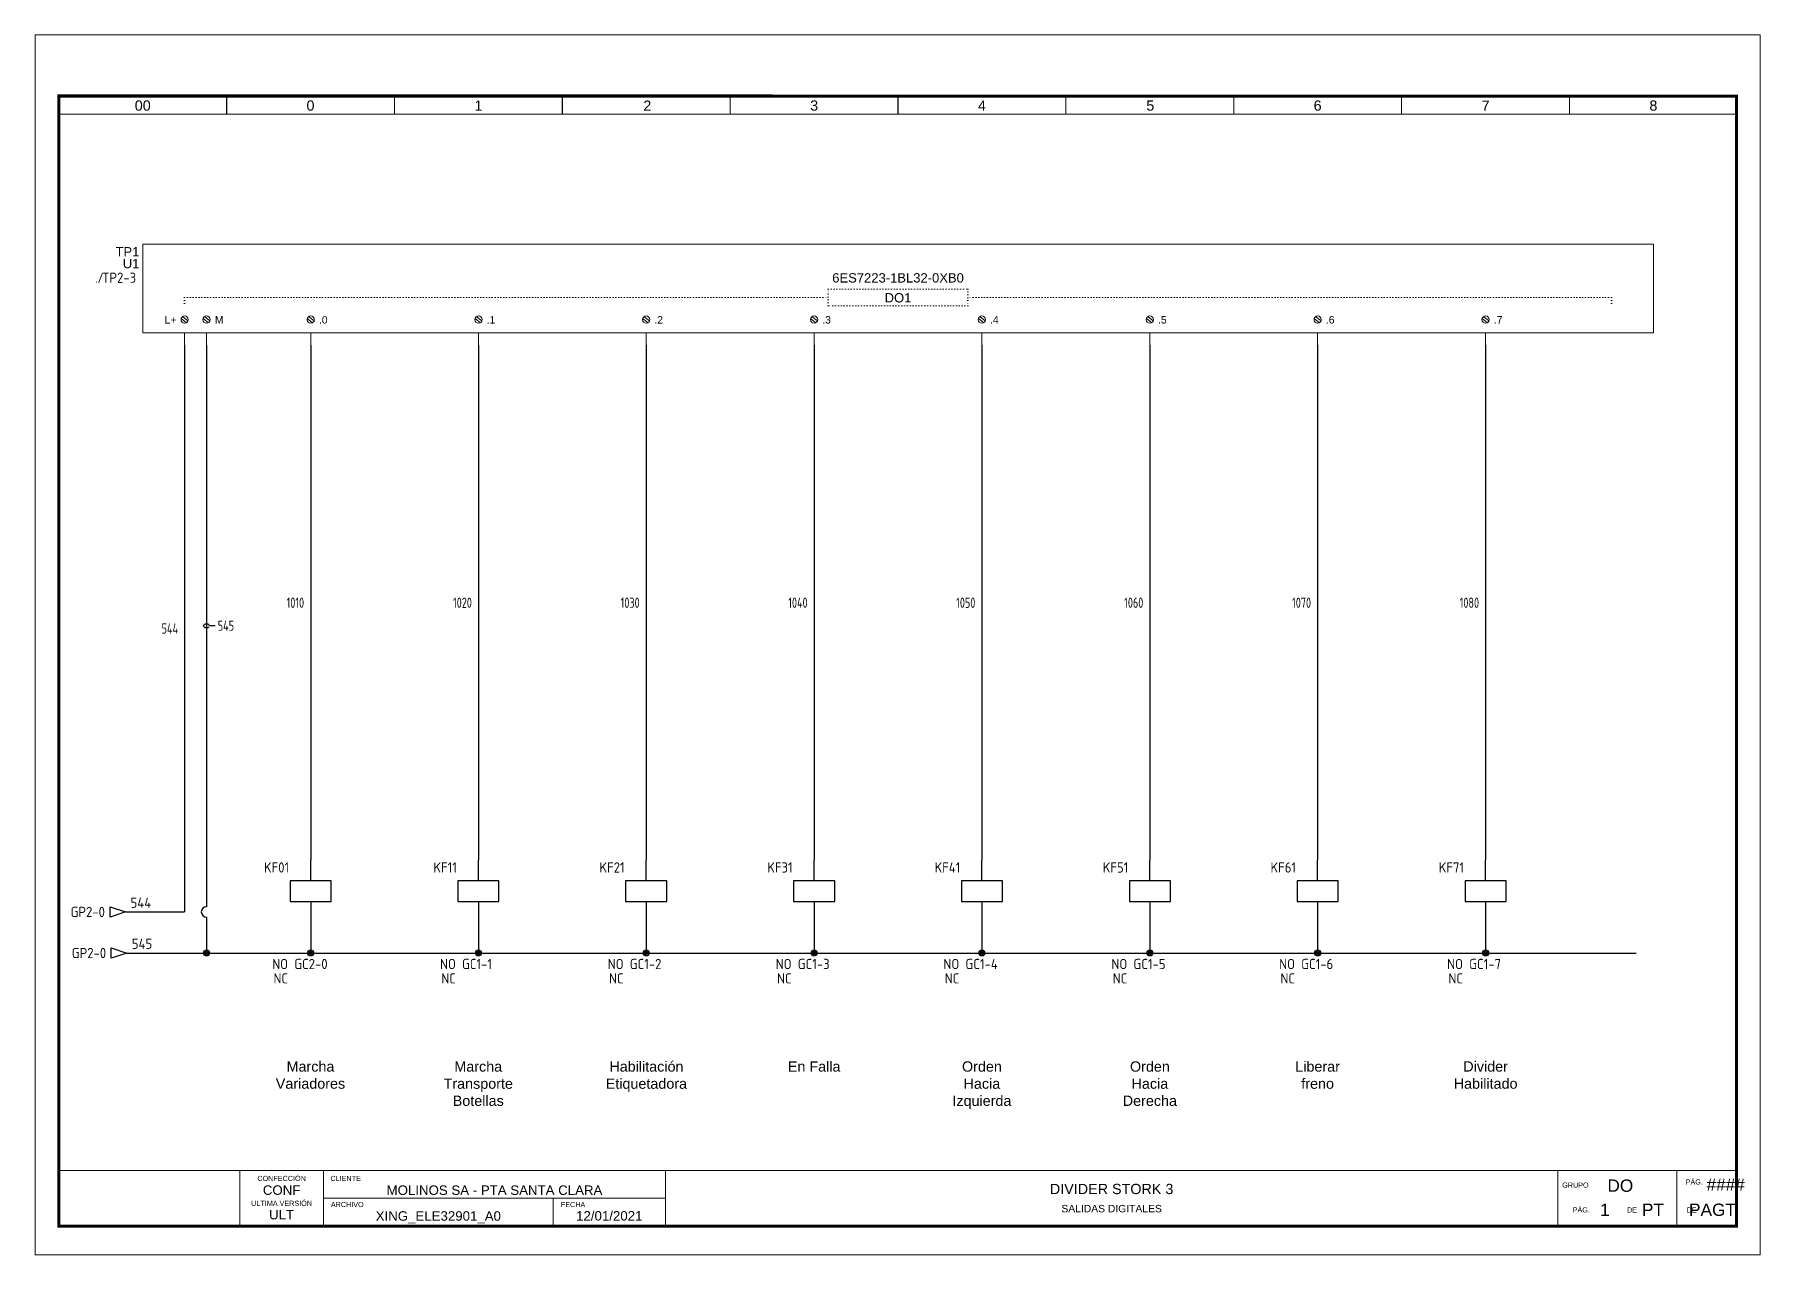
# Model space of a CAD drawing. Header units: millimetres. Extents: x 0 to 420, y 0 to 297.
import ezdxf
from ezdxf.enums import TextEntityAlignment as Align

# ---------------------------------------------------------------- set-up
doc = ezdxf.new("R2010")
doc.units = ezdxf.units.MM
doc.linetypes.add('ACAD_ISO07W100', pattern=[3, 0, -3])
doc.layers.add('eProC - L2', color=41, linetype='Continuous', lineweight=20)
for name, color, linetype in [('MISC', 7, 'Continuous'), ('RED_15', 20, 'Continuous'), ('SYMS', 7, 'Continuous'), ('TAGS', 150, 'Continuous'), ('WHT_15', 7, 'Continuous'), ('WIREFIXED', 7, 'Continuous'), ('WIRENO', 72, 'Continuous'), ('WIREREF_DEST', 52, 'Continuous'), ('XREF', 7, 'Continuous')]:
    doc.layers.add(name, color=color, linetype=linetype)
doc.styles.get("Standard").update_dxf_attribs({"font": 'arial.ttf'})
doc.styles.add('WD_IEC', font='ISOCP2.shx', dxfattribs={"width": 0.9, "height": 4})
picture_1 = doc.add_image_def('image1.jpg', size_in_pixel=(564, 174))

# ---------------------------------------------------------------- blocks, each defined once
blk = doc.blocks.new('WDDOT')
for radius in [0.72, 0.449, 0.223]:
    blk.add_circle((0, 0), radius)
blk = doc.blocks.new('DQ32HFSiemenes')
at = {"layer": 'eProC - L2', "color": 0}
for p, q in [((0, 0), (408.5, -0.05)), ((0, -257.12), (0, 0)), ((408.48, 0), (408.48, -257.11)), ((388.31, -31.6), (20.45, -31.6)), ((20.45, -53.25), (20.45, -31.6)), ((388.31, -31.6), (388.31, -53.25)), ((31.12, -50.75), (29.81, -49.71)), ((30.13, -49.28), (31.46, -50.33)), ((36.45, -50.75), (35.14, -49.71)), ((35.46, -49.28), (36.79, -50.33)), ((61.81, -50.75), (60.51, -49.71)), ((60.83, -49.28), (62.16, -50.33)), ((102.66, -50.75), (101.35, -49.71)), ((101.67, -49.28), (103.01, -50.33)), ((143.48, -50.75), (142.17, -49.71)), ((142.49, -49.28), (143.83, -50.33)), ((184.37, -50.75), (183.07, -49.71)), ((183.39, -49.28), (184.72, -50.33)), ((225.22, -50.75), (223.91, -49.71)), ((224.23, -49.28), (225.57, -50.33)), ((266.11, -50.75), (264.81, -49.71)), ((265.13, -49.28), (266.46, -50.33)), ((306.99, -50.75), (305.68, -49.71)), ((306, -49.28), (307.33, -50.33)), ((347.88, -50.75), (346.57, -49.71)), ((346.89, -49.28), (348.23, -50.33)), ((20.45, -53.25), (388.31, -53.25)), ((30.65, -53.25), (30.65, -56.21)), ((35.98, -53.25), (35.98, -56.21)), ((61.34, -53.25), (61.34, -56.21)), ((102.19, -53.25), (102.19, -56.21)), ((143.03, -53.25), (143.03, -56.21)), ((183.93, -53.25), (183.93, -56.21)), ((224.77, -53.25), (224.77, -56.21)), ((265.67, -53.25), (265.67, -56.21)), ((306.51, -53.25), (306.51, -56.21)), ((347.41, -53.25), (347.41, -56.21)), ((408.47, -257.11), (0, -257.12))]:
    blk.add_line(p, q, dxfattribs=at)
at = {"layer": 'eProC - L2', "color": 0, "linetype": 'ACAD_ISO07W100', "ltscale": 0.2}
for p, q in [((30.65, -46.05), (30.65, -44.59)), ((30.65, -44.59), (187.36, -44.59)), ((187.36, -42.57), (221.35, -42.57)), ((187.36, -46.61), (187.36, -42.57)), ((221.35, -42.57), (221.35, -46.61)), ((378.03, -44.59), (221.35, -44.59)), ((378.03, -46.05), (378.03, -44.59)), ((221.35, -46.61), (187.36, -46.61))]:
    blk.add_line(p, q, dxfattribs=at)
at = {"layer": 'eProC - L2', "color": 0}
for centre in [(30.65, -50), (35.98, -50), (61.34, -50), (102.19, -50), (143.01, -50), (183.9, -50), (224.75, -50), (265.64, -50), (306.51, -50), (347.41, -50)]:
    blk.add_circle(centre, 0.885, dxfattribs=at)
for s, height, p in [('L+', 1.814, (25.76, -50.95)), ('M', 1.81, (38.01, -50.95)), ('.0', 1.814, (63.34, -50.96)), ('.1', 1.814, (104.18, -50.96)), ('.2', 1.814, (145, -50.96)), ('.3', 1.814, (185.9, -50.96)), ('.4', 1.814, (226.74, -50.95)), ('.5', 1.814, (267.64, -50.95)), ('.6', 1.814, (308.51, -50.96)), ('.7', 1.814, (349.41, -50.95))]:
    blk.add_text(s, height=height, dxfattribs=at).set_placement(p)
for tag, p in [('GRUPO', (19.64, -34.63)), ('MODULO', (19.64, -37.49))]:
    blk.add_attdef(tag, text='', height=2.27, dxfattribs=at).set_placement(p, align=Align.RIGHT)
for tag, p in [('MODELO', (204.35, -40.97)), ('BYTE', (204.35, -45.83))]:
    blk.add_attdef(tag, text='', height=2.27, dxfattribs=at).set_placement(p, align=Align.CENTER)
blk = doc.blocks.new('HA2D1_REF')
at = {"insert": (0.12, 1.25), "char_height": 2.5, "attachment_point": 1, "style": 'WD_IEC'}
blk.add_mtext_dynamic_manual_height_columns('./', width=3.6033, gutter_width=12.5, heights=[0], dxfattribs=at)
at = {"style": 'WD_IEC', "flags": 8}
blk.add_attdef('SIGCODE', (0, 3), '', height=2.5, dxfattribs=at)
at = {"style": 'WD_IEC'}
blk.add_attdef('XREF', text='', height=2.5, dxfattribs=at).set_placement((1.82, 0), align=Align.MIDDLE_LEFT)
blk.add_attdef('DESC1', text='', height=2.5, dxfattribs=at).set_placement((4.5, -4.19), align=Align.MIDDLE_CENTER)
blk = doc.blocks.new('VCR1')
for p, q in [((0, 2.5), (0, 7.5)), ((0, -2.5), (0, -7.5))]:
    blk.add_line(p, q)
blk.add_lwpolyline([(-5, 2.5), (-5, -2.5), (5, -2.5), (5, 2.5)], close=True)
at = {"style": 'WD_IEC'}
for tag, p in [('INST', (-5.25, 11.5)), ('LOC', (-5.25, 8)), ('TAG1', (-5.25, 4.5)), ('DESC2', (-5.25, -10.35)), ('DESC1', (-5.25, -6.85)), ('DESC3', (-5.25, -13.85))]:
    blk.add_attdef(tag, text='', height=2.5, dxfattribs=at).set_placement(p, align=Align.RIGHT)
blk.add_attdef('TERM01', text='', height=2, rotation=90, dxfattribs=at).set_placement((-1, 7.5), align=Align.RIGHT)
at = {"style": 'WD_IEC', "flags": 1}
for tag, p, height in [('X2TERM01', (0, 7.5), 0.32), ('X4LINK', (-5, 0), 0.32), ('X1LINK', (5, 0), 0.32), ('ASSYCODE', (1, -4), 1), ('X8TERM02', (0, -7.5), 0.32), ('FAMILY', (1, -5.5), 1), ('CATDESC', (1, -7), 1)]:
    blk.add_attdef(tag, p, '', height=height, dxfattribs=at)
at = {"style": 'WD_IEC', "flags": 9}
for tag, p in [('MFG', (-6, 1)), ('CAT', (-6, -1.5))]:
    blk.add_attdef(tag, text='', height=1.5, dxfattribs=at).set_placement(p, align=Align.RIGHT)
at = {"style": 'WD_IEC'}
blk.add_attdef('TERM02', (-1, -7.5), '', height=2, rotation=90, dxfattribs=at)
at = {"lineweight": 9, "style": 'WD_IEC'}
for tag, p in [('NO', (-5.5, -16.5)), ('NC', (-5.5, -20))]:
    blk.add_attdef(tag, text='', height=2.5, dxfattribs=at).set_placement(p, align=Align.TOP_RIGHT)
for tag, p in [('XREFNO', (-4, -16.5)), ('XREFNC', (-4, -20))]:
    blk.add_attdef(tag, text='', height=2.5, dxfattribs=at).set_placement(p, align=Align.TOP_LEFT)
blk = doc.blocks.new('HA1D3')
blk.add_lwpolyline([(0, 0), (-3.75, -1.25), (-3.75, 1.25)], close=True)
at = {"style": 'WD_IEC'}
blk.add_attdef('XREF', text='', height=2.5, dxfattribs=at).set_placement((-5, 0), align=Align.MIDDLE_RIGHT)
at = {"style": 'WD_IEC', "flags": 1}
blk.add_attdef('SIGCODE', text='', height=1, dxfattribs=at).set_placement((-2.5, 1.8), align=Align.RIGHT)
at = {"style": 'WD_IEC'}
for tag, p, height, flags in [('X1TERM01', (0, 0), 0.32, 1), ('WIRENO', (1.25, 1), 2.5, 8)]:
    blk.add_attdef(tag, p, '', height=height, dxfattribs=dict(at, flags=flags))
blk.add_attdef('DESC1', text='', height=2.5, dxfattribs=at).set_placement((1.25, -1), align=Align.TOP_LEFT)
blk = doc.blocks.new('WD_WNV')
at = {"linetype": 'Continuous', "style": 'WD_IEC', "width": 0.8}
blk.add_attdef('WIRENO', text='', height=2.5, dxfattribs=at).set_placement((-1.6, 0), align=Align.MIDDLE_RIGHT)
at = {"style": 'WD_IEC', "flags": 1}
for tag, p in [('W08USER', (-1, 0.375)), ('W04USER', (-1, 0.875)), ('W05USER', (-1, 0.75)), ('W09USER', (-1, 0.25)), ('W03USER', (-1, 1)), ('W06USER', (-1, 0.625)), ('W07USER', (-1, 0.5)), ('W02USER', (-1, 1.125)), ('W01USER', (-1, 1.25)), ('W10USER', (-1, 0.125))]:
    blk.add_attdef(tag, text='', height=0.08, dxfattribs=at).set_placement(p, align=Align.CENTER)
blk = doc.blocks.new('eproc_rotulo_010')
at = {"layer": 'eProC - L2', "color": 0, "lineweight": 5, "const_width": 0.233}
for points in [[(0.12, 297.12), (420.12, 297.12), (420.12, 0.12), (0.12, 0.12), (0.12, 297.12)], [(5.9, 20.72), (414.37, 20.7)], [(49.98, 7.12), (49.98, 20.72)], [(70.35, 7.12), (70.35, 20.72)], [(153.64, 7.04), (153.64, 20.64)], [(70.35, 13.92), (153.64, 13.92)], [(126.3, 7.12), (126.3, 13.92)]]:
    blk.add_lwpolyline(points, dxfattribs=at)
at = {"layer": 'eProC - L2', "color": 0}
blk.add_lwpolyline([(420.12, 0.12), (420.12, 297.12), (0.12, 297.12), (0.12, 0.12), (420.12, 0.12)], dxfattribs=at)
at = {"layer": 'eProC - L2', "color": 0, "lineweight": 40, "const_width": 0.75}
blk.add_lwpolyline([(5.92, 7.13), (414.37, 7.11), (414.4, 282.24), (5.95, 282.27)], close=True, dxfattribs=at)
at = {"layer": 'eProC - L2', "color": 0, "lineweight": 5, "const_width": 0.233}
for points in [[(46.8, 277.83), (5.9, 277.83), (5.9, 282.27), (46.8, 282.27)], [(87.64, 277.83), (46.75, 277.83), (46.75, 282.27), (87.64, 282.27)], [(128.54, 277.83), (87.64, 277.83), (87.64, 282.26), (128.54, 282.26)], [(169.38, 277.83), (128.49, 277.83), (128.49, 282.26), (169.38, 282.26)], [(210.28, 277.82), (169.38, 277.82), (169.38, 282.26), (210.28, 282.26)], [(251.12, 277.82), (210.23, 277.82), (210.23, 282.26), (251.12, 282.26)], [(292.02, 277.82), (251.12, 277.82), (251.12, 282.25), (292.02, 282.25)], [(332.86, 277.82), (291.97, 277.82), (291.97, 282.25), (332.86, 282.25)], [(373.76, 277.83), (332.86, 277.83), (332.86, 282.27), (373.76, 282.27)], [(414.6, 277.83), (373.71, 277.83), (373.71, 282.27), (414.6, 282.27)]]:
    blk.add_lwpolyline(points, close=True, dxfattribs=at)
at = {"layer": 'eProC - L2', "color": 0, "lineweight": 0, "const_width": 0.233}
for points in [[(370.87, 7.1), (370.87, 20.7)], [(399.87, 7.1), (399.87, 20.7)]]:
    blk.add_lwpolyline(points, dxfattribs=at)
at = {"layer": 'eProC - L2', "color": 0, "lineweight": 20, "char_height": 2.5, "attachment_point": 8}
for s, insert in [('{\\fArial|b0|i0|c0|p18;00}', (26.35, 278.66)), ('{\\fArial|b0|i0|c0|p18;0}', (67.19, 278.66)), ('{\\fArial|b0|i0|c0|p18;1}', (108.09, 278.66)), ('{\\fArial|b0|i0|c0|p18;2}', (149.2, 278.66)), ('{\\fArial|b0|i0|c0|p18;3}', (189.83, 278.66)), ('{\\fArial|b0|i0|c0|p18;4}', (230.67, 278.66)), ('{\\fArial|b0|i0|c0|p18;5}', (271.66, 278.66)), ('{\\fArial|b0|i0|c0|p18;6}', (312.41, 278.66)), ('{\\fArial|b0|i0|c0|p18;7}', (353.31, 278.66)), ('{\\fArial|b0|i0|c0|p18;8}', (394.16, 278.66))]:
    blk.add_mtext(s, dxfattribs=dict(at, insert=insert))
at = {"layer": 'eProC - L2', "color": 0, "char_height": 1.2552}
for s, insert, attachment_point in [('{\\fArial|b0|i0|c0|p18;CONFECCIÓN }', (60.16, 18.11), 8), ('{\\fArial|b0|i0|c0|p18;CLIENTE}', (72.05, 18.11), 7), ('{\\fArial|b0|i0|c0|p18;GRUPO}', (371.96, 16.49), 7), ('{\\fArial|b0|i0|c0|p18;PÁG.}', (402.01, 17.26), 7), ('{\\fArial|b0|i0|c0|p18;ULTIMA VERSIÓN}', (60.16, 12.05), 8), ('{\\fArial|b0|i0|c0|p18;ARCHIVO}', (72.15, 11.76), 7), ('{\\fArial|b0|i0|c0|p18;FECHA}', (128.15, 11.76), 7), ('{\\fArial|b0|i0|c0|p18;PÁG.}', (374.51, 10.46), 7), ('{\\fArial|b0|i0|c0|p18;DE}', (387.74, 10.46), 7), ('{\\fArial|b0|i0|c0|p18;DE}', (402.24, 10.46), 7)]:
    blk.add_mtext(s, dxfattribs=dict(at, insert=insert, attachment_point=attachment_point))
at = {"layer": 'eProC - L2', "color": 0}
for tag, height, p in [('CONF', 2.31, (60.16, 14.76)), ('CLIENTE', 2.31, (111.99, 14.74)), ('DESC_1', 2.5, (262.25, 14.94)), ('ULT', 2.31, (60.16, 8.79)), ('ARCH', 2.31, (98.32, 8.46)), ('FECHA', 2.31, (139.94, 8.5)), ('DESC__2', 1.8, (262.25, 10.51))]:
    blk.add_attdef(tag, text='', height=height, dxfattribs=at).set_placement(p, align=Align.CENTER)
for tag, p in [('GR', (386.11, 17)), ('PGRAL', (411.76, 17.25)), ('PG', (382.35, 11.13)), ('PT', (394.05, 11.13)), ('PAGT', (408.55, 11.13))]:
    blk.add_attdef(tag, text='', height=3, dxfattribs=at).set_placement(p, align=Align.MIDDLE_CENTER)
at = {"layer": 'eProC - L2', "color": 0, "flags": 9}
blk.add_attdef('WD_TB', (0.12, 0.12), '', height=2.5, dxfattribs=at)
at = {"layer": 'eProC - L2', "color": 0}
image = blk.add_image(picture_1, insert=(5.9, 7.12), size_in_units=(44.08, 13.6), dxfattribs=at)
image.dxf.flags = 7

msp = doc.modelspace()

# ---------------------------------------------------------------- linework, layer by layer
at = {"layer": 'RED_15'}
for p, q in [((36.55, 221.62), (36.55, 83.63)), ((67.24, 221.62), (67.24, 96.21)), ((108.09, 221.62), (108.09, 96.21)), ((148.93, 221.62), (148.93, 96.21)), ((189.83, 221.62), (189.83, 96.21)), ((230.67, 221.62), (230.67, 96.21)), ((271.57, 221.62), (271.57, 96.21)), ((312.41, 221.62), (312.41, 96.21)), ((353.31, 221.62), (353.31, 96.21)), ((22.14, 83.63), (36.55, 83.63))]:
    msp.add_line(p, q, dxfattribs=at)
at = {"layer": 'WHT_15'}
for p, q in [((41.88, 221.62), (41.88, 84.9)), ((41.88, 82.36), (41.88, 73.63)), ((67.24, 81.21), (67.24, 73.63)), ((108.09, 81.21), (108.09, 73.63)), ((148.93, 81.21), (148.93, 73.63)), ((189.83, 81.21), (189.83, 73.63)), ((230.67, 81.21), (230.67, 73.63)), ((271.57, 81.21), (271.57, 73.63)), ((312.41, 81.21), (312.41, 73.63)), ((353.31, 81.21), (353.31, 73.63)), ((22.44, 73.63), (389.98, 73.63))]:
    msp.add_line(p, q, dxfattribs=at)
msp.add_arc((41.88, 83.63), 1.27, 90, 270, dxfattribs=at)
at = {"layer": 'WIRENO'}
msp.add_lwpolyline([(43.96, 153.26), (42.67, 153.26), (42.27, 153.66), (41.48, 153.66), (41.08, 153.26), (41.48, 152.86), (42.27, 152.86), (42.47, 153.06)], dxfattribs=at)

# ---------------------------------------------------------------- block references
at = {"layer": 'eProC - L2'}
msp.add_blockref('eproc_rotulo_010', (0, 0), dxfattribs=at).add_auto_attribs({'PAGT': 'PAGT', 'PGRAL': '####', 'PT': 'PT', 'CONF': 'CONF', 'ULT': 'ULT', 'ARCH': 'XING_ELE32901_A0', 'GR': 'DO', 'PG': '1', 'DESC_1': 'DIVIDER STORK 3', 'DESC__2': 'SALIDAS DIGITALES', 'FECHA': '12/01/2021', 'CLIENTE': 'MOLINOS SA - PTA SANTA CLARA'})
at = {"layer": 'SYMS'}
ref = msp.add_blockref('HA2D1_REF', (14.65, 238.03), dxfattribs=at)
ref.add_attrib('XREF', 'TP2-3', dxfattribs={"layer": 'XREF', "height": 2.5, "style": 'WD_IEC'}).set_placement((16.47, 238.03), align=Align.MIDDLE_LEFT)
ref = msp.add_blockref('VCR1', (67.24, 88.71), dxfattribs=at)
ref.add_attrib('NC', 'NC', dxfattribs={"layer": 'MISC', "lineweight": 9, "height": 2.5, "style": 'WD_IEC'}).set_placement((61.74, 68.71), align=Align.TOP_RIGHT)
ref.add_attrib('XREFNO', 'GC2-0', dxfattribs={"layer": 'XREF', "lineweight": 9, "height": 2.5, "style": 'WD_IEC'}).set_placement((63.24, 72.21), align=Align.TOP_LEFT)
ref.add_attrib('NO', 'NO', dxfattribs={"layer": 'MISC', "lineweight": 9, "height": 2.5, "style": 'WD_IEC'}).set_placement((61.74, 72.21), align=Align.TOP_RIGHT)
ref.add_attrib('TAG1', 'KF01', dxfattribs={"layer": 'TAGS', "height": 2.5, "style": 'WD_IEC'}).set_placement((61.99, 93.21), align=Align.RIGHT)
ref = msp.add_blockref('VCR1', (108.09, 88.71), dxfattribs=at)
ref.add_attrib('NC', 'NC', dxfattribs={"layer": 'MISC', "lineweight": 9, "height": 2.5, "style": 'WD_IEC'}).set_placement((102.59, 68.71), align=Align.TOP_RIGHT)
ref.add_attrib('XREFNO', 'GC1-1', dxfattribs={"layer": 'XREF', "lineweight": 9, "height": 2.5, "style": 'WD_IEC'}).set_placement((104.09, 72.21), align=Align.TOP_LEFT)
ref.add_attrib('NO', 'NO', dxfattribs={"layer": 'MISC', "lineweight": 9, "height": 2.5, "style": 'WD_IEC'}).set_placement((102.59, 72.21), align=Align.TOP_RIGHT)
ref.add_attrib('TAG1', 'KF11', dxfattribs={"layer": 'TAGS', "height": 2.5, "style": 'WD_IEC'}).set_placement((102.84, 93.21), align=Align.RIGHT)
ref = msp.add_blockref('VCR1', (148.93, 88.71), dxfattribs=at)
ref.add_attrib('NC', 'NC', dxfattribs={"layer": 'MISC', "lineweight": 9, "height": 2.5, "style": 'WD_IEC'}).set_placement((143.43, 68.71), align=Align.TOP_RIGHT)
ref.add_attrib('XREFNO', 'GC1-2', dxfattribs={"layer": 'XREF', "lineweight": 9, "height": 2.5, "style": 'WD_IEC'}).set_placement((144.93, 72.21), align=Align.TOP_LEFT)
ref.add_attrib('NO', 'NO', dxfattribs={"layer": 'MISC', "lineweight": 9, "height": 2.5, "style": 'WD_IEC'}).set_placement((143.43, 72.21), align=Align.TOP_RIGHT)
ref.add_attrib('TAG1', 'KF21', dxfattribs={"layer": 'TAGS', "height": 2.5, "style": 'WD_IEC'}).set_placement((143.68, 93.21), align=Align.RIGHT)
ref = msp.add_blockref('VCR1', (189.83, 88.71), dxfattribs=at)
ref.add_attrib('NC', 'NC', dxfattribs={"layer": 'MISC', "lineweight": 9, "height": 2.5, "style": 'WD_IEC'}).set_placement((184.33, 68.71), align=Align.TOP_RIGHT)
ref.add_attrib('XREFNO', 'GC1-3', dxfattribs={"layer": 'XREF', "lineweight": 9, "height": 2.5, "style": 'WD_IEC'}).set_placement((185.83, 72.21), align=Align.TOP_LEFT)
ref.add_attrib('NO', 'NO', dxfattribs={"layer": 'MISC', "lineweight": 9, "height": 2.5, "style": 'WD_IEC'}).set_placement((184.33, 72.21), align=Align.TOP_RIGHT)
ref.add_attrib('TAG1', 'KF31', dxfattribs={"layer": 'TAGS', "height": 2.5, "style": 'WD_IEC'}).set_placement((184.58, 93.21), align=Align.RIGHT)
ref = msp.add_blockref('VCR1', (230.67, 88.71), dxfattribs=at)
ref.add_attrib('NC', 'NC', dxfattribs={"layer": 'MISC', "lineweight": 9, "height": 2.5, "style": 'WD_IEC'}).set_placement((225.17, 68.71), align=Align.TOP_RIGHT)
ref.add_attrib('XREFNO', 'GC1-4', dxfattribs={"layer": 'XREF', "lineweight": 9, "height": 2.5, "style": 'WD_IEC'}).set_placement((226.67, 72.21), align=Align.TOP_LEFT)
ref.add_attrib('NO', 'NO', dxfattribs={"layer": 'MISC', "lineweight": 9, "height": 2.5, "style": 'WD_IEC'}).set_placement((225.17, 72.21), align=Align.TOP_RIGHT)
ref.add_attrib('TAG1', 'KF41', dxfattribs={"layer": 'TAGS', "height": 2.5, "style": 'WD_IEC'}).set_placement((225.42, 93.21), align=Align.RIGHT)
ref = msp.add_blockref('VCR1', (271.57, 88.71), dxfattribs=at)
ref.add_attrib('NC', 'NC', dxfattribs={"layer": 'MISC', "lineweight": 9, "height": 2.5, "style": 'WD_IEC'}).set_placement((266.07, 68.71), align=Align.TOP_RIGHT)
ref.add_attrib('XREFNO', 'GC1-5', dxfattribs={"layer": 'XREF', "lineweight": 9, "height": 2.5, "style": 'WD_IEC'}).set_placement((267.57, 72.21), align=Align.TOP_LEFT)
ref.add_attrib('NO', 'NO', dxfattribs={"layer": 'MISC', "lineweight": 9, "height": 2.5, "style": 'WD_IEC'}).set_placement((266.07, 72.21), align=Align.TOP_RIGHT)
ref.add_attrib('TAG1', 'KF51', dxfattribs={"layer": 'TAGS', "height": 2.5, "style": 'WD_IEC'}).set_placement((266.32, 93.21), align=Align.RIGHT)
ref = msp.add_blockref('VCR1', (312.41, 88.71), dxfattribs=at)
ref.add_attrib('NC', 'NC', dxfattribs={"layer": 'MISC', "lineweight": 9, "height": 2.5, "style": 'WD_IEC'}).set_placement((306.91, 68.71), align=Align.TOP_RIGHT)
ref.add_attrib('XREFNO', 'GC1-6', dxfattribs={"layer": 'XREF', "lineweight": 9, "height": 2.5, "style": 'WD_IEC'}).set_placement((308.41, 72.21), align=Align.TOP_LEFT)
ref.add_attrib('NO', 'NO', dxfattribs={"layer": 'MISC', "lineweight": 9, "height": 2.5, "style": 'WD_IEC'}).set_placement((306.91, 72.21), align=Align.TOP_RIGHT)
ref.add_attrib('TAG1', 'KF61', dxfattribs={"layer": 'TAGS', "height": 2.5, "style": 'WD_IEC'}).set_placement((307.16, 93.21), align=Align.RIGHT)
ref = msp.add_blockref('VCR1', (353.31, 88.71), dxfattribs=at)
ref.add_attrib('NC', 'NC', dxfattribs={"layer": 'MISC', "lineweight": 9, "height": 2.5, "style": 'WD_IEC'}).set_placement((347.81, 68.71), align=Align.TOP_RIGHT)
ref.add_attrib('XREFNO', 'GC1-7', dxfattribs={"layer": 'XREF', "lineweight": 9, "height": 2.5, "style": 'WD_IEC'}).set_placement((349.31, 72.21), align=Align.TOP_LEFT)
ref.add_attrib('NO', 'NO', dxfattribs={"layer": 'MISC', "lineweight": 9, "height": 2.5, "style": 'WD_IEC'}).set_placement((347.81, 72.21), align=Align.TOP_RIGHT)
ref.add_attrib('TAG1', 'KF71', dxfattribs={"layer": 'TAGS', "height": 2.5, "style": 'WD_IEC'}).set_placement((348.06, 93.21), align=Align.RIGHT)
ref = msp.add_blockref('HA1D3', (22.14, 83.63), dxfattribs=at)
ref.add_attrib('XREF', 'GP2-0', dxfattribs={"layer": 'XREF', "height": 2.5, "style": 'WD_IEC'}).set_placement((17.14, 83.63), align=Align.MIDDLE_RIGHT)
ref.add_attrib('WIRENO', '544', (23.39, 84.63), dxfattribs={"layer": 'WIREREF_DEST', "height": 2.5, "style": 'WD_IEC', "flags": 8})
ref = msp.add_blockref('HA1D3', (22.44, 73.63), dxfattribs=at)
ref.add_attrib('XREF', 'GP2-0', dxfattribs={"layer": 'XREF', "height": 2.5, "style": 'WD_IEC'}).set_placement((17.44, 73.63), align=Align.MIDDLE_RIGHT)
ref.add_attrib('WIRENO', '545', (23.69, 74.63), dxfattribs={"layer": 'WIREREF_DEST', "height": 2.5, "style": 'WD_IEC', "flags": 8})
for p in [(41.88, 73.63), (67.24, 73.63), (108.09, 73.63), (148.93, 73.63), (189.83, 73.63), (230.67, 73.63), (271.57, 73.63), (312.41, 73.63), (353.31, 73.63)]:
    msp.add_blockref('WDDOT', p, dxfattribs=at)
at = {"layer": 'WHT_15'}
ref = msp.add_blockref('DQ32HFSiemenes', (5.9, 277.83), dxfattribs=at)
ref.add_attrib('GRUPO', 'TP1', dxfattribs={"layer": 'eProC - L2', "height": 2.267}).set_placement((25.54, 243.21), align=Align.RIGHT)
ref.add_attrib('MODULO', 'U1', dxfattribs={"layer": 'eProC - L2', "height": 2.267}).set_placement((25.54, 240.34), align=Align.RIGHT)
ref.add_attrib('BYTE', 'DO1', dxfattribs={"layer": 'eProC - L2', "height": 2.267}).set_placement((210.25, 232.01), align=Align.CENTER)
ref.add_attrib('MODELO', '6ES7223-1BL32-0XB0', dxfattribs={"layer": 'eProC - L2', "height": 2.2674}).set_placement((210.25, 236.86), align=Align.CENTER)
at = {"layer": 'WIREFIXED'}
ref = msp.add_blockref('WD_WNV', (67.24, 158.91), dxfattribs=at)
ref.add_attrib('WIRENOF', '1010', dxfattribs={"linetype": 'Continuous', "height": 2.5, "style": 'WD_IEC', "width": 0.8}).set_placement((65.64, 158.91), align=Align.MIDDLE_RIGHT)
ref = msp.add_blockref('WD_WNV', (108.09, 158.91), dxfattribs=at)
ref.add_attrib('WIRENOF', '1020', dxfattribs={"linetype": 'Continuous', "height": 2.5, "style": 'WD_IEC', "width": 0.8}).set_placement((106.49, 158.91), align=Align.MIDDLE_RIGHT)
ref = msp.add_blockref('WD_WNV', (148.93, 158.91), dxfattribs=at)
ref.add_attrib('WIRENOF', '1030', dxfattribs={"linetype": 'Continuous', "height": 2.5, "style": 'WD_IEC', "width": 0.8}).set_placement((147.33, 158.91), align=Align.MIDDLE_RIGHT)
ref = msp.add_blockref('WD_WNV', (189.83, 158.91), dxfattribs=at)
ref.add_attrib('WIRENOF', '1040', dxfattribs={"linetype": 'Continuous', "height": 2.5, "style": 'WD_IEC', "width": 0.8}).set_placement((188.23, 158.91), align=Align.MIDDLE_RIGHT)
ref = msp.add_blockref('WD_WNV', (230.67, 158.91), dxfattribs=at)
ref.add_attrib('WIRENOF', '1050', dxfattribs={"linetype": 'Continuous', "height": 2.5, "style": 'WD_IEC', "width": 0.8}).set_placement((229.07, 158.91), align=Align.MIDDLE_RIGHT)
ref = msp.add_blockref('WD_WNV', (271.57, 158.91), dxfattribs=at)
ref.add_attrib('WIRENOF', '1060', dxfattribs={"linetype": 'Continuous', "height": 2.5, "style": 'WD_IEC', "width": 0.8}).set_placement((269.97, 158.91), align=Align.MIDDLE_RIGHT)
ref = msp.add_blockref('WD_WNV', (312.41, 158.91), dxfattribs=at)
ref.add_attrib('WIRENOF', '1070', dxfattribs={"linetype": 'Continuous', "height": 2.5, "style": 'WD_IEC', "width": 0.8}).set_placement((310.81, 158.91), align=Align.MIDDLE_RIGHT)
ref = msp.add_blockref('WD_WNV', (353.31, 158.91), dxfattribs=at)
ref.add_attrib('WIRENOF', '1080', dxfattribs={"linetype": 'Continuous', "height": 2.5, "style": 'WD_IEC', "width": 0.8}).set_placement((351.71, 158.91), align=Align.MIDDLE_RIGHT)
at = {"layer": 'WIRENO'}
ref = msp.add_blockref('WD_WNV', (36.55, 152.63), dxfattribs=at)
ref.add_attrib('WIRENO', '544', dxfattribs={"linetype": 'Continuous', "height": 2.5, "style": 'WD_IEC', "width": 0.8}).set_placement((34.95, 152.63), align=Align.MIDDLE_RIGHT)
ref = msp.add_blockref('WD_WNV', (41.88, 153.26), dxfattribs=at)
ref.add_attrib('WIRENO', '545', dxfattribs={"linetype": 'Continuous', "height": 2.5, "style": 'WD_IEC', "width": 0.8}).set_placement((48.59, 153.32), align=Align.MIDDLE_RIGHT)

# ---------------------------------------------------------------- texts
at = {"layer": 'TAGS', "char_height": 2.5, "attachment_point": 2}
for s, insert in [('Marcha^JVariadores', (67.19, 47.26)), ('Marcha^JTransporte^JBotellas', (108.04, 47.25)), ('Habilitación Etiquetadora', (148.98, 47.25)), ('En Falla', (189.83, 47.25)), ('Orden ^JHacia^JIzquierda', (230.67, 47.25)), ('Orden ^JHacia^JDerecha', (271.57, 47.25)), ('Liberar^Jfreno', (312.41, 47.25)), ('Divider^JHabilitado', (353.31, 47.26))]:
    msp.add_mtext_dynamic_manual_height_columns(s, width=32.7092, gutter_width=12.5, heights=[0], dxfattribs=dict(at, insert=insert))

doc.saveas('drawing.dxf')
